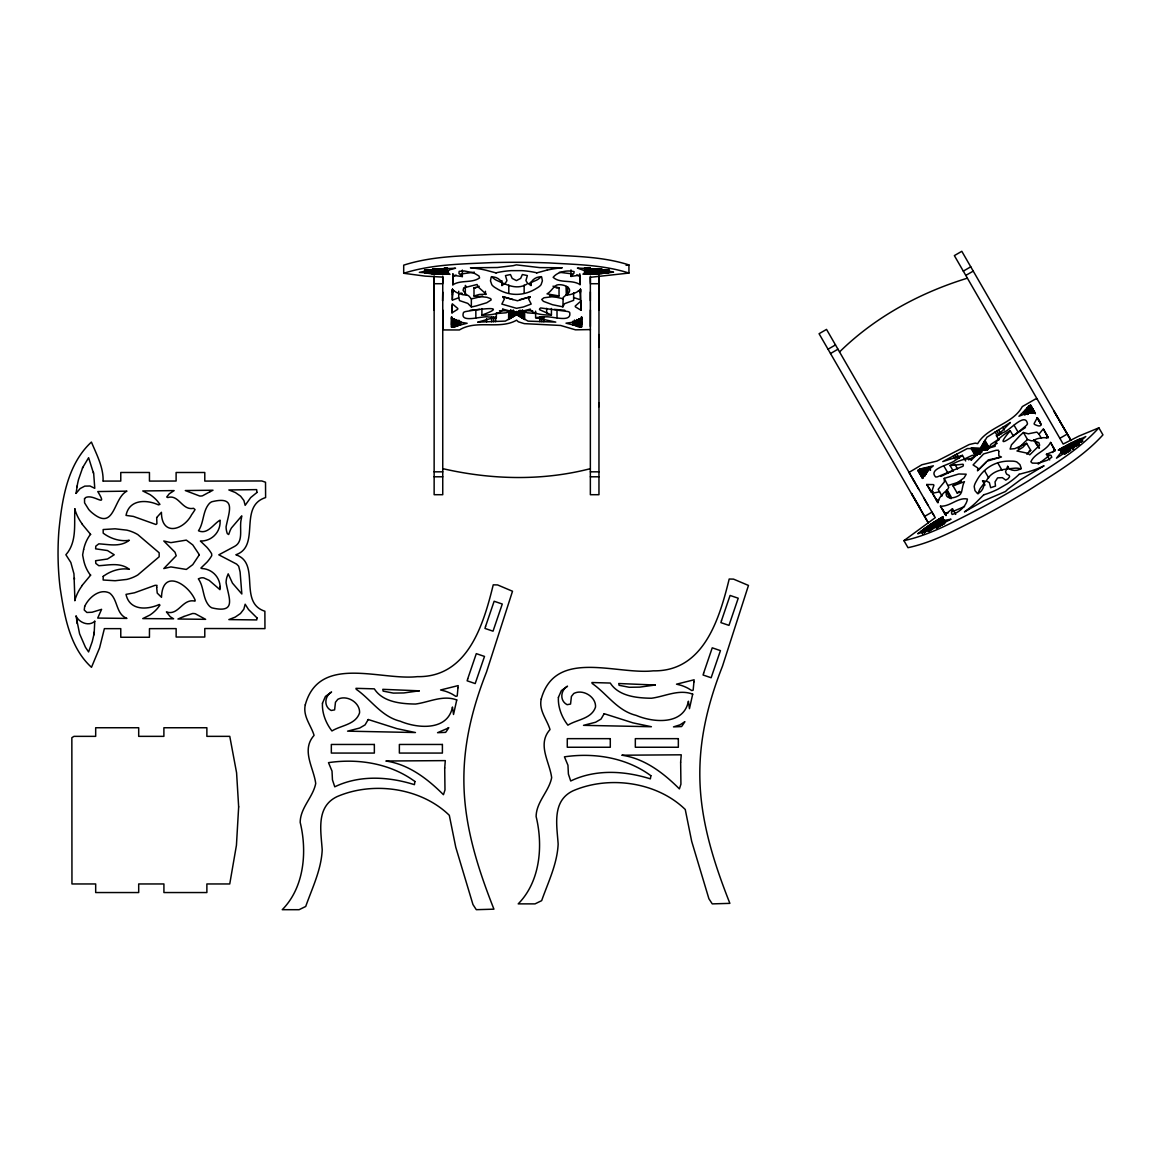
<?xml version="1.0" encoding="UTF-8"?>
<svg xmlns="http://www.w3.org/2000/svg" width="1161" height="1161" viewBox="0 0 1161 1161"><rect width="100%" height="100%" fill="white"/><g stroke="black" fill="none" stroke-linecap="round" stroke-linejoin="round"><path stroke-width="1.5" d="M590.354 291.977L590.339 300.67M598.96 347.226L598.96 334.571M502.786 309.145L509.011 310.771A41.622 13.555 0 0 0 515.499 312.324L517.414 312.353A41.651 13.569 0 0 0 523.858 310.814L530.287 309.116A19.011 6.197 0 0 0 549.908 315.037L551.431 314.979L551.417 308.478M451.484 317.548L451.513 319.014L454.619 318.97M452.398 289.452L452.311 292.035L454.169 290.918M452.863 274.751L452.805 276.666L456.186 275.113M451.513 327.155L451.731 317.998L457.971 321.815L467.143 323.28L451.513 327.155L451.498 316.808M451.992 312.831L452.282 303.819L457.782 308.492A11 3.585 0 0 1 457.579 309.392L451.992 312.831L451.977 306.33M462.339 276.579L458.914 273.386L459.19 271.34L464.473 270.992L471.148 272.342A30.839 10.043 0 0 1 475.183 273.735L479.014 276.028L479.58 277.9C471.946 283.429 460.859 279.656 452.819 284.808L453.196 275.302L462.339 276.579L462.339 270.063M74.914 508.779C74.014 523.016 76.728 538.748 68.455 551.402A12.887 12.887 0 0 1 67.744 552.433L65.887 554.755L70.836 562.475L73.956 573.824L74.943 600.614M220.111 588.134L219.937 589.657L209.14 580.326L203.726 577.873A8.156 8.156 0 0 0 200.751 577.96L198.328 578.846C204.307 587.016 202.42 598.728 209.502 606.216A10.289 10.289 0 0 0 211.984 607.885C237.163 613.792 228.673 597.842 226.076 582.59A20.796 20.796 0 0 1 226.903 577.177L228.195 573.839L232.461 583.127L241.836 593.982L240.109 572.039L238.687 566.234L236.641 564.115L218.819 554.827L234.653 546.367C244.129 541.2 238.919 527.674 241.328 518.822A127.26 127.26 0 0 1 241.778 515.876L231.518 527.878A23.757 23.757 0 0 0 230.139 530.519L228.673 534.51L227.324 533.654A20.84 20.84 0 0 1 226.076 526.804C229.022 511.435 236.728 495.587 211.766 501.77A10.304 10.304 0 0 0 209.372 503.453C202.536 511.029 204.075 522.479 198.473 530.78C207.587 534.873 213.334 524.061 220.039 520.128L220.111 521.521A19.026 19.026 0 0 1 201.869 541.011L200.389 541.041L206.861 547.252A41.622 41.622 0 0 1 211.636 553.724L211.752 555.64A41.651 41.651 0 0 1 207.05 562.098L200.897 568.063L201.84 568.527A18.982 18.982 0 0 1 220.126 588.134L220.097 586.494M942.035 496.037L939.583 491.814L932.457 493.236L937.682 501.813L939.583 498.04A36.528 11.9 -30 0 1 943.995 492.685L947.187 490.087C942.79 499.68 953.5 499.157 959.233 495.254C962.817 493.178 961.743 485.791 964.457 481.655L953.021 485.878L957.099 492.917L961.453 492.003M947.187 490.087L951.265 497.126L951.048 498.708M90.718 575.058L82.17 585.347M926.754 484.485L931.572 492.119L933.923 485.254A11 3.585 -30 0 0 933.284 484.601L926.754 484.485L931.441 492.264M90.703 534.51L82.228 524.264M940.439 506.181L945.518 514.221L952.441 508.765L951.483 512.915L952.136 514.468C958.754 512.683 966.489 506.123 967.418 499.056C958.217 496.952 950.032 506.849 940.439 506.181L945.867 515.368M83.607 549.574L82.62 554.943L83.679 560.313A36.789 36.789 0 0 0 90.5 575.217M552.984 286.186L559.021 287.797L559.036 295.939L543.972 297.753L541.752 299.465L543.392 301.323L552.52 304.719L562.882 306.838L563.187 297.463L566.641 294.517M562.882 306.838L564.507 303.718L573.636 300.351L573.636 292.645M1026.629 443.299L1014.801 448.654L1010.099 449.075L1011.463 444.837L1019.59 436.014A77.453 25.223 -30 0 1 1023.451 432.487L1028.327 433.808L1036.831 432.095L1038.993 434.156L1043.333 428.859L1048.151 437.871L1043.739 437.653A36.542 11.9 -30 0 0 1036.846 438.858L1033.537 440.411L1038.892 442.718L1039.632 445.2L1029.749 454.822L1027.659 453.269L1016.978 450.976L1022.841 447.29L1026.629 443.299L1030.707 450.337L1026.919 454.328M1037.789 446.796L1038.689 447.885M1037.281 417.728L1034.161 423.504A11 3.585 -30 0 0 1034.436 424.375C1050.72 432.371 1029.125 406.727 1040.546 423.359M573.636 297.521L580.529 299.857L580.282 289.815L576.756 292.137A36.528 11.9 0 0 1 570.254 294.575L566.191 295.213L566.67 286.433M496.444 312.701L496.298 317.882L492.308 318.361A23.757 7.735 0 0 0 489.666 318.825L477.679 322.178A127.26 41.448 0 0 1 480.625 322.018L505.383 321.089L516.601 314.646L528.037 321.118L555.785 322.105L535.613 317.693L535.613 311.177M1013.509 436.362L1010.244 430.731C989.404 455.431 1020.011 430.891 1026.426 425.376A10.304 3.352 -30 0 0 1027.485 423.867C1025.424 411.4 1009.272 431.123 1003.481 432.371A20.84 6.792 -30 0 1 997.343 435.462L996.414 435.854L999.592 433.097A23.757 7.735 -30 0 0 1001.667 431.384L1010.36 422.488A127.26 41.448 -30 0 1 1007.893 424.084L986.908 437.276L980.421 448.465L967.287 448.581L942.761 461.599L962.425 455.344L965.691 460.975M1009.315 469.16L1007.675 466.345L1005.542 471.758L1006.602 474.094L1009.243 475.488L1009.591 476.736L1008.096 478.724L1005.789 480.132L1002.349 477.65L997.589 477.868L995.035 481.888L995.499 486.082L990.652 487.693L989.375 482.599L986.763 481.191L982.554 480.886L985.007 485.109M1055.059 450.308L1050.589 442.414C1046.192 450.903 1034.698 453.167 1030.866 461.773L1032.289 463.108L1036.744 463.181A30.839 10.043 -30 0 0 1040.938 462.368L1047.396 460.206L1051.793 457.26L1051.01 455.344L1046.438 454.299L1049.704 459.945M501.929 280.643L501.929 285.533L502.626 284.3C501.189 279.67 496.037 276.245 491.19 277.015L490.479 280.904L491.814 284.735A39.271 12.786 0 0 0 496.24 288.276C509.069 296.418 523.872 296.418 536.687 288.233A39.271 12.786 0 0 0 541.084 284.677L542.39 280.846L541.65 276.957C536.803 276.202 531.665 279.641 530.272 284.271L530.969 285.49L530.954 282.239M1046.351 437.799L1047.701 436.463M1054.13 450.41L1052.519 452.5M1098.872 427.829C1078.874 449.887 1052.693 465.184 1027.848 481.176A291.643 94.97 -30 0 1 977.925 509.606C954.052 521.507 930.208 535.003 903.926 540.649L908.004 547.687C934.286 542.056 958.115 528.545 982.003 516.66A291.643 94.97 -30 0 0 1031.911 488.2C1056.771 472.237 1082.952 456.926 1102.95 434.867L1098.872 427.829L1078.845 436.115L1063.157 444.053L954.357 255.609L961.801 251.298L1071.066 440.57M566.191 295.213C574.797 289.104 565.262 284.213 558.339 284.721C554.218 284.721 551.431 291.658 547.034 293.878L559.036 295.939M984.934 482.163L980.305 488.418A39.271 12.786 -30 0 0 978.288 493.701M978.375 469.944L986.313 462.093M946.2 492.032L948.784 487.315L944.241 478.361L958.754 473.993L966.228 474.181L964.08 477.868L953.021 485.878M1007.675 466.345L1007.69 467.752C1011.26 471.047 1017.428 471.439 1021.245 468.347L1019.924 464.618L1016.847 461.976A39.271 12.786 -30 0 0 1011.246 461.12C996.022 460.438 983.309 467.999 976.241 481.38A39.271 12.786 -30 0 0 974.21 486.662L974.979 490.639L977.577 493.628C982.148 491.858 984.876 486.314 983.773 481.597L982.554 480.886M986.763 480.03C991.233 472.454 999.099 469.566 1007.574 469.073M580.079 284.648L579.716 275.142L570.98 276.42L573.882 273.299L574.1 271.63C567.482 269.86 557.498 271.674 553.158 277.334C560.081 283.748 572.097 279.279 580.079 284.648L580.079 279.772M1018.182 448.639L1023.668 443.052A77.453 25.223 -30 0 1 1027.514 439.54L1031.331 440.817L1035.017 440.483M466.083 287.406L465.851 286.012M839.534 351.943C875.046 317.04 919.962 292.688 967.389 278.176M1038.21 464.11L1048.993 455.838M580.21 318.985L581.385 317.853L581.53 327.01L566.017 323.179L573.969 322.061L580.21 318.985L580.152 327.01M962.425 455.344L959.755 457.376A20.796 6.777 -30 0 1 955.213 460.322C950.133 464.98 927.683 468.449 935.621 476.968A10.289 3.352 -30 0 0 937.478 476.823L962.991 466.258L963.354 465.14A8.156 2.656 -30 0 0 962.948 464.24L950.09 465.59L953.355 471.221M903.926 540.649L935.273 517.646L932.515 513.089M921.065 531.216L917.712 533.755L921.747 532.478A14.411 4.688 -30 0 0 922.429 532.246L944.169 522.755A27.762 9.041 -30 0 0 944.894 522.377L950.308 519.577A33.8 11 -30 0 0 951.033 519.199L943.196 520.607L942.05 519.199L943.254 516.645L934.112 522.102A24.004 7.822 -30 0 0 933.415 522.537L933.183 522.697A24.483 7.967 -30 0 0 932.501 523.147L926.434 527.297A35.73 11.639 -30 0 0 925.781 527.762L921.065 531.216L922.69 534.031M1013.437 435.68L1025.482 427.509M684.714 721.823L680.012 724.841L673.496 726.888L681.58 726.539A42.304 42.304 0 0 0 684.714 721.808M481.902 308.579L481.902 315.081C512.306 304.124 473.528 310.074 465.213 311.641A10.304 3.352 0 0 0 463.544 312.411C459.103 324.238 482.947 315.241 488.578 317.04A20.84 6.792 0 0 1 495.442 317.446L496.444 317.577M957.099 492.917L959.45 491.364M1018.981 474.341L1029.241 471.598M948.319 485.4L961.395 481.322M983.889 494.644L976.372 502.205A45.41 14.788 -30 0 1 964.428 511.914L968.332 509.664M950.09 465.59L951.381 464.777A19.011 6.197 -30 0 1 971.322 460.119M501.929 285.533L505.398 283.153L506.951 280.628L505.47 275.592L510.463 274.547L512.204 278.408L516.427 280.599L520.65 278.393L522.363 274.533L527.355 275.563L525.918 280.599L527.486 283.124L530.969 285.49M999.128 438.902L990.986 444.315L988.171 448.756L984.093 441.717M1043.841 465.895L1020.722 479.624L1008.009 489.071A12.887 4.194 -30 0 0 1007.226 489.782L1005.528 491.466L984.02 500.71A43.929 14.309 -30 0 0 982.917 501.32L968.68 509.476M940.845 476.402L952.296 471.003M919.991 469.073L933.357 465.793L926.101 471.743L922.719 478.085L917.858 470.394L919.991 469.073L924.069 476.112M922.095 477.693L924.766 475.807M918.83 489.391L908.99 472.44L921.849 464.763L936.927 461.091L969.246 444.518L975.313 443.125L977.678 443.633C987.576 426.624 1012.61 424.476 1022.304 406.597L1035.583 398.949L1037.31 399.355M828.025 349.229L835.485 344.919M963.311 271.123L970.756 266.812M830.507 353.524L837.966 349.214M965.792 275.418L973.237 271.108M968.535 459.843L975.908 455.576M988.359 448.393L997.226 443.27M924.562 516.427L932.022 512.117M1059.848 438.321L1067.293 434.025M1030.649 405.145L1034.915 413.127L1027.616 412.939L1018.937 416.248L1030.533 405.102L1035.365 413.389M1028.559 406.234L1032.622 413.272L1035.017 412.721M1010.244 430.731L1009.04 431.399A19.026 6.197 -30 0 0 995.151 446.303L988.925 448.03A41.622 13.555 -30 0 0 982.54 449.931L980.871 450.86A41.651 13.569 -30 0 0 976.053 455.417L971.336 460.104M964.341 459.074L972.178 455.344L976.735 455.286L972.657 448.248M1046.438 454.299L1055.001 450.831L1050.589 442.414M1029.096 451.107L1030.707 450.337M474.007 296.011L479.275 294.459L486.198 294.197L478.1 286.869L477.069 284.489L463.703 287.87L463.094 290.381L466.577 295.054L462.92 294.749A36.542 11.9 0 0 1 456.36 292.354L452.645 289.96L452.311 300.177L458.726 297.753L459.567 300.612L467.796 303.384L471.351 306.968A77.453 25.223 0 0 0 476.445 305.851L486.735 302.76L491.161 299.915L490.755 298.667L486.923 297.289L474.007 296.011L473.993 287.87L479.261 286.317M403.694 273.285C432.052 264.186 462.368 264.026 491.872 262.604A291.643 94.97 0 0 1 549.327 262.937C575.958 264.563 603.357 264.81 628.943 273.067L628.928 264.926C603.357 256.668 575.958 256.436 549.327 254.796A291.643 94.97 0 0 0 491.872 254.477C462.368 255.884 432.037 256.044 403.694 265.158L403.694 273.285L425.187 276.129L442.733 277.102L442.747 282.805M987.721 460.961L1000.187 457.318M529.532 283.197L536.672 280.106A39.271 12.786 0 0 0 541.07 276.536M964.559 506.544L952.789 511.508M529.111 297.071L520.041 299.582M526.891 284.14C519.257 288.784 510.956 286.796 503.395 283.226M482.599 296.055L476.445 297.709A77.453 25.223 0 0 1 471.351 298.827L468.681 295.823L465.343 294.255M590.354 468.667C542.143 481.147 491.059 479.783 442.747 468.638M546.976 270.121L536.687 272.908M474.385 272.196L460.902 273.967M948.174 512.872L944.517 513.22L945.533 514.831M933.168 491.524L931.644 491.625M535.613 317.693L538.965 317.258A20.796 6.777 0 0 1 544.364 316.982C551.083 315.487 572.271 323.716 569.659 312.367A10.289 3.352 0 0 0 567.976 311.554L540.591 307.955L539.72 308.739A8.156 2.656 0 0 0 539.618 309.711L551.431 314.979M626.069 265.332L628.928 264.926M628.943 273.067L590.296 277.305L590.398 282.645M923.866 498.054L927.871 504.962M1010.317 468.623L1015.309 468.159A39.271 12.786 -30 0 1 1020.925 469.015M938.857 500.188L936.521 500.275L937.609 502.278M470.074 310.321L479.696 309.377M603.575 273.299L613.559 272.138L609.423 271.224A14.411 4.688 0 0 0 608.712 271.094L585.129 268.438A27.762 9.041 0 0 0 584.317 268.394L578.236 268.118A33.8 11 0 0 0 577.409 268.089L584.999 270.861L585.202 272.574L582.938 274.141L593.518 274.025A24.004 7.822 0 0 0 594.345 273.996L594.621 273.981A24.483 7.967 0 0 0 595.448 273.938L602.777 273.372A35.73 11.639 0 0 0 603.575 273.299L603.56 270.049M590.456 329.593L575.479 329.826L560.589 325.457L524.308 323.643L518.357 321.815L516.572 320.204C499.491 329.985 476.736 319.333 459.393 329.956L444.068 329.942L442.776 328.737L442.849 310.161M556.206 287.986L559.021 287.797M496.139 272.951L485.893 270.208A45.221 14.73 0 0 0 470.437 267.785L497.271 267.509L513.017 265.695A12.887 4.194 0 0 0 514.047 265.463L516.355 264.853L539.604 267.596A43.929 14.309 0 0 0 540.866 267.625L562.229 267.756A45.41 14.788 0 0 0 547.063 270.165M562.867 298.711L549.501 295.692M496.632 313.557L506.196 312.773L510.042 310.509L510.056 318.651M564.841 310.234L554.203 309.377M578.773 318.883L581.734 318.796L581.69 317.592M442.747 292.151L442.544 300.83M590.412 310.002L590.354 326.473M434.141 283.719L442.747 283.719M590.354 283.719L598.96 283.719M499.462 310.742L509.694 310.742M524.075 310.742L532.594 310.742M434.141 471.83L442.747 471.83M590.354 471.83L598.96 471.83M434.141 476.794L442.747 476.794M590.354 476.794L598.96 476.794M103.242 481.089L120.773 481.075L120.773 472.483L149.45 472.483L149.45 481.089L176.109 481.031L176.109 472.498L204.786 472.498L204.786 481.089L261.82 480.959L265.521 482.236L265.608 497.561C237.86 506.414 261.181 546.105 235.857 554.769C261.167 563.07 237.86 602.486 264.882 611.237L264.955 628.623L204.786 628.522L204.786 637.026L176.138 637.026L176.138 628.609L149.464 628.652L149.45 637.258L120.773 637.258L120.773 628.652L104.374 628.652L99.585 647.867L91.487 667.314C69.602 647.359 64.392 615.736 60.111 587.742A291.643 291.643 0 0 1 58.935 530.287C62.099 499.215 67.396 464.284 91.414 442.065C96.581 454.444 103.619 467.564 103.068 481.089M481.902 315.081L483.295 315.11A19.026 6.197 0 0 0 502.771 309.145M535.831 313.485L527.167 312.802L523.205 310.582L523.219 318.724M473.993 287.87L475.763 288.03M559.384 272.284L572.068 273.865M513.002 299.596L502.742 296.563M566.176 287.086L566.902 295.416M460.743 292.993L462.238 293.414M576.727 274.983L580.079 276.521M500.783 282.239L496.226 280.149A39.271 12.786 0 0 1 491.814 276.594M578.454 290.642L580.515 291.73L580.587 289.437M581.095 310.292L575.493 306.925A11 3.585 0 0 1 575.261 306.025L580.732 301.265L581.08 309.987L581.022 300.655M939.583 491.814L938.175 489.361L944.401 481.873L944.241 478.361M913.054 479.478L914.708 482.149M1070.152 438.989L1063.041 426.74L1070.993 440.44M920.426 509.273L928.423 523.045L819.071 333.715L826.53 329.405L934.184 515.876M1081.196 438.408L1082.836 441.224M1080.238 438.829L1081.863 441.644M1079.991 438.931L1081.617 441.76M1079.266 439.264L1080.891 442.08M1079.019 439.366L1080.644 442.181M1078.772 439.482L1080.398 442.297M1078.047 439.801L1079.672 442.617M1077.8 439.903L1079.425 442.718M1077.06 440.237L1079.512 444.46M1076.813 440.353L1079.266 444.576M1076.566 440.469L1079.019 444.692M1075.841 440.788L1078.293 445.026M1075.594 440.904L1078.047 445.127M1074.868 441.253L1077.306 445.476M1074.622 441.369L1077.06 445.592M1074.375 441.485L1076.813 445.708M1073.896 441.702L1076.334 445.926M1073.635 441.819L1075.275 444.634M1073.388 441.949L1075.841 446.172M1072.662 442.297L1075.101 446.521M1072.416 442.414L1074.854 446.637M1058.034 418.207L1053.97 411.168L1062.736 426.276L1058.658 419.237M1071.676 442.762L1074.128 447M1071.429 442.892L1073.881 447.116M1070.703 443.255L1073.141 447.478M1070.442 443.371L1073.707 449.002M1070.195 443.502L1073.461 449.133M1069.716 443.734L1072.982 449.38M1069.47 443.865L1071.908 448.088M1069.223 443.995L1071.661 448.219M1068.483 444.373L1070.935 448.596M1068.236 444.503L1070.689 448.726M1067.51 444.881L1070.761 450.512M1067.264 445.011L1069.702 449.234M1066.524 445.403L1069.789 451.034M1066.277 445.534L1069.542 451.165M1065.551 445.926L1068.802 451.571M1065.305 446.071L1068.555 451.702M1064.579 446.477L1067.83 452.108M1064.332 446.608L1067.583 452.239M1063.636 447L1066.901 452.63M1063.403 447.13L1066.654 452.775M1063.128 447.29L1066.378 452.935M1062.895 447.42L1066.161 453.051M1062.663 447.565L1065.914 453.196M1062.402 447.711L1065.667 453.341M1062.155 447.856L1065.421 453.487M1061.923 447.986L1065.174 453.617M1061.676 448.117L1064.942 453.762M1061.43 448.262L1064.695 453.893M1061.183 448.407L1064.448 454.038M1060.936 448.552L1063.389 452.775M1060.69 448.683L1063.142 452.906M1060.457 448.828L1062.895 453.051M1060.211 448.959L1062.663 453.182M1059.964 449.104L1062.402 453.327M1059.703 449.249L1062.155 453.472M1031.853 407.395L1035.38 413.766M1030.141 405.32L1034.219 412.358M1037.426 417.989L1041.185 424.795M1029.734 405.552L1033.812 412.59M1043.637 429.425L1048.107 437.32M1045.771 433.401L1048.006 437.363M1029.343 405.784L1033.421 412.823M1052.693 446.361L1055.131 450.584M1028.951 406.016L1033.014 413.055M1027.732 406.916L1030.983 412.547M1027.267 407.613L1030.518 413.243M1027.093 407.859L1029.531 412.082M1026.919 408.091L1029.357 412.315M1026.745 408.338L1029.183 412.561M1026.571 408.57L1029.009 412.808M1026.019 409.296L1028.457 413.519M1025.802 409.543L1028.254 413.766M1025.598 409.789L1028.036 414.027M1025.381 410.051L1027.819 414.274M1025.163 410.297L1027.616 414.521M1038.993 434.156L1041.446 438.379M1024.96 410.559L1026.585 413.374M1024.263 411.299L1025.889 414.114M1024.017 411.56L1025.642 414.375M1023.276 412.329L1024.902 415.159M1035.38 441.122L1039.458 448.175M1033.725 439.758L1036.976 445.389M1023.451 432.487L1027.514 439.54M1014.075 425.245L1018.153 432.284M1002.785 427.248L1004.41 430.063M998.489 429.817L1000.927 434.04M996.762 430.833L999.215 435.056M995.05 431.863L997.502 436.086M996.385 435.506L998.852 440.077M984.876 440.251L988.954 447.29M997.88 463.094L1001.958 470.147M984.615 440.745L988.693 447.783M984.339 441.253L988.417 448.291M983.831 442.21L987.895 449.249M983.556 442.718L987.634 449.757M983.294 443.197L987.372 450.236M983.048 443.676L986.299 449.322M982.787 444.17L986.037 449.8M982.511 444.663L985.776 450.294M982.25 445.156L984.702 449.38M982.003 445.635L984.441 449.858M981.742 446.114L984.18 450.337M981.466 446.637L983.091 449.452M981.205 447.101L982.845 449.917M980.943 447.609L982.569 450.424M980.421 448.465L982.046 451.281M979.84 448.436L981.466 451.266M979.347 448.422L981.785 452.659M978.767 448.407L981.205 452.645M978.201 448.393L980.639 452.616M977.664 448.378L980.116 452.601M977.098 448.364L980.363 453.995M976.532 448.349L979.797 453.98M975.995 448.335L979.245 453.966M975.429 448.32L978.694 453.951M974.877 448.306L978.142 453.936M974.311 448.291L977.577 453.922M973.76 448.277L977.025 453.907M973.223 448.262L977.301 455.301M972.076 448.219L976.154 455.272M971.568 448.204L975.632 455.257M984.586 470.785L988.664 477.839M970.959 448.19L975.037 455.243M956.78 453.98L959.218 458.203M955.039 454.952L956.664 457.768M953.297 455.939L954.922 458.755M955.097 464.748L957.535 468.971M943.835 465.938L947.913 472.977M946.476 490.261L949.727 495.892M946.839 492.438L950.104 498.084M928.974 467.259L930.6 470.074M928.611 467.375L930.237 470.19M952.441 508.765L955.706 514.396M926.855 467.839L928.495 470.655M926.507 467.927L928.147 470.742M926.159 468.014L927.784 470.829M925.186 468.217L926.812 471.032M924.853 468.275L927.305 472.498M924.533 468.333L926.986 472.556M924.214 468.391L926.652 472.614M923.88 468.449L926.333 472.672M922.98 468.58L926.231 474.21M922.69 468.609L925.941 474.239M922.385 468.638L925.651 474.283M922.095 468.667L925.346 474.312M921.805 468.71L925.056 474.341M921.5 468.739L924.766 474.37M920.949 468.768L925.027 475.807M919.599 469.305L923.677 476.344M942.805 509.926L946.07 515.557M919.193 469.537L923.271 476.576M935.955 499.07L937.928 502.437M918.801 469.77L922.879 476.808M932.457 493.236L937.957 502.829M929.322 488.563L931.427 492.133M918.409 470.002L922.487 477.04M919.135 472.411L922.748 478.376M917.945 470.524L922.574 478.448M942.253 517.24L944.706 521.463M942.035 517.371L944.473 521.594M941.789 517.516L944.227 521.739M941.527 517.661L944.793 523.292M941.281 517.806L944.546 523.437M941.049 517.937L944.314 523.567M940.802 518.082L944.067 523.713M940.57 518.227L943.82 523.858M940.323 518.372L943.574 524.003M940.076 518.517L943.327 524.148M939.829 518.648L943.095 524.293M939.597 518.793L942.848 524.424M939.351 518.923L942.616 524.569M939.104 519.083L942.355 524.714M938.857 519.228L942.108 524.859M938.61 519.359L941.876 524.99M938.393 519.504L941.644 525.135M938.117 519.664L941.368 525.294M937.885 519.794L941.15 525.425M937.203 520.201L940.454 525.831M936.956 520.346L940.207 525.977M936.245 520.781L939.496 526.412M935.998 520.926L939.264 526.557M935.302 521.362L938.552 526.992M935.055 521.507L938.32 527.138M934.358 521.942L937.609 527.573M934.112 522.102L937.377 527.733M933.415 522.537L936.68 528.168M933.183 522.697L936.448 528.328M932.501 523.147L934.939 527.37M932.268 523.292L934.707 527.515M931.572 523.742L934.024 527.965M931.354 523.901L933.792 528.124M930.672 524.351L933.11 528.574M930.44 524.511L932.878 528.734M930.208 524.656L932.66 528.894M929.758 524.961L932.21 529.184M929.54 525.12L931.978 529.343M929.308 525.28L931.761 529.503M928.64 525.744L931.078 529.967M928.423 525.889L930.861 530.113M927.755 526.354L930.193 530.577M927.537 526.514L929.163 529.329M927.305 526.673L929.758 530.896M926.87 526.978L929.308 531.201M926.652 527.138L929.09 531.361M926.434 527.297L928.873 531.52M925.781 527.762L927.407 530.577M925.564 527.921L927.189 530.737M925.332 528.081L926.971 530.896M924.911 528.386L926.536 531.201M924.693 528.545L926.318 531.361M924.475 528.705L926.101 531.52M923.837 529.169L925.462 531.985M923.619 529.329L925.244 532.144M923.401 529.489L925.027 532.304M922.98 529.793L924.606 532.609M922.763 529.953L924.388 532.768M922.545 530.113L924.171 532.928M598.916 282.631L598.916 276.129L598.96 291.977L598.96 283.835M434.156 277.987L434.185 292.151L434.141 276.303M608.857 269.468L608.857 272.719M608.596 269.497L608.596 272.748M608.335 269.526L608.335 272.777M607.551 269.613L607.551 272.879M607.276 269.642L607.29 272.908M607.014 269.671L607.014 272.937M606.492 269.729L606.492 272.995M606.231 269.773L606.231 273.024M605.955 269.802L605.955 273.053M605.171 269.874L605.171 273.14M604.896 269.903L604.91 273.169M604.634 269.933L604.634 273.183M604.112 269.991L604.112 273.241M603.836 270.02L603.836 273.27M602.777 270.121L602.777 273.372M602.501 270.15L602.501 273.401M602.225 270.179L602.24 273.43M601.703 268.597L601.703 273.474M601.427 268.612L601.427 273.503M601.151 268.641L601.151 273.517M600.353 268.713L600.353 273.59M600.077 268.728L600.077 273.619M599.265 268.801L599.265 273.677M598.989 268.815L598.989 273.706M598.945 402.78L598.96 406.698M598.713 268.844L598.728 273.72M598.176 268.888L598.191 273.764M597.9 268.902L597.915 273.778M597.625 268.917L597.625 273.807M596.812 268.975L596.812 273.851M596.536 268.989L596.536 273.88M595.724 269.047L595.724 273.923M595.433 269.062L595.448 273.938M594.621 269.105L594.621 273.981M594.33 269.12L594.345 273.996M593.518 269.149L593.518 274.025M593.227 269.163L593.242 274.04M592.4 269.192L592.4 274.069M592.125 269.207L592.125 274.083M591.297 269.221L591.297 274.112M591.007 269.236L591.022 274.112M590.18 267.625L590.18 274.127M589.89 267.625L589.904 274.141M589.091 267.64L589.106 274.141M588.83 267.64L588.845 274.141M588.511 267.64L588.525 274.141M588.25 267.64L588.25 274.141M587.974 267.64L587.988 274.156M587.684 267.64L587.698 274.156M587.393 267.64L587.393 274.156M587.118 267.64L587.132 274.156M586.842 267.654L586.842 274.156M586.566 267.654L586.566 274.156M586.276 267.654L586.276 274.156M585.986 267.654L586 274.156M585.71 267.654L585.71 274.156M585.434 267.654L585.434 274.17M585.159 267.654L585.159 274.17M584.868 267.654L584.883 274.17M584.578 267.654L584.578 274.17M581.661 316.851L581.734 326.778M581.472 316.822L581.646 324.398M581.066 318.869L581.066 327.01M580.892 300.597L580.906 305.474M580.515 289.118L580.529 299.857M580.602 318.869L580.616 327.01M580.384 289.147L580.413 293.051M579.774 273.793L579.905 280.222M579.687 318.869L579.702 327.01M579.237 318.869L579.237 327.01M578.251 320.291L578.251 326.792M577.757 320.044L577.757 326.546M577.481 319.914L577.481 326.43M577.22 319.797L577.22 326.314M576.944 319.681L576.944 326.183M576.669 319.551L576.669 326.067M576.407 321.06L576.407 325.951M575.551 320.726L575.566 325.602M575.246 320.61L575.246 325.501M574.927 320.509L574.927 325.385M574.622 320.392L574.622 325.269M574.303 320.276L574.318 325.167M573.36 321.597L573.36 324.848M573.012 321.495L573.012 324.746M572.663 321.394L572.663 324.645M570.98 269.903L570.98 276.42M567.671 286.84L567.671 293.341M557.004 309.668L557.019 317.809M546.671 308.318L546.671 313.209M543.827 316.866L543.827 321.742M541.824 316.837L541.839 321.713M539.836 316.808L539.836 321.699M524.656 311.482L524.656 319.609M524.148 285.098L524.148 293.225M524.133 311.163L524.148 319.29M523.698 310.887L523.698 319.028M522.726 310.292L522.726 318.419M522.261 310.002L522.276 318.143M521.797 311.337L521.797 317.853M521.318 311.046L521.318 317.548M520.839 310.756L520.839 317.258M520.375 310.466L520.375 316.968M519.91 310.176L519.91 316.692M519.417 311.511L519.431 316.387M518.938 311.221L518.952 316.097M518.488 310.93L518.488 315.821M518.009 312.265L518.009 315.516M517.516 311.961L517.516 315.211M517.095 311.699L517.095 314.965M516.601 311.395L516.601 314.646M515.716 311.874L515.716 315.124M515.237 312.178L515.237 315.429M514.787 312.454L514.787 315.719M514.279 311.133L514.294 316.024M513.815 311.424L513.815 316.314M513.351 310.089L513.365 316.59M512.886 310.379L512.886 316.895M512.407 310.684L512.407 317.185M511.928 310.974L511.943 317.475M511.464 311.264L511.479 317.766M511 309.914L511.014 318.056M510.521 310.219L510.521 318.361M509.592 310.8L509.606 318.927M509.099 311.104L509.113 319.231M508.794 285.113L508.794 293.24M508.634 311.395L508.634 319.536M495.631 316.822L495.631 321.713M493.628 316.866L493.628 321.742M491.625 316.88L491.625 321.771M486.619 318.593L486.633 321.844M485.443 291.28L485.443 294.531M475.836 309.798L475.85 317.925M471.351 298.827L471.351 306.968M465.329 285.388L465.329 293.515M460.743 321.452L460.743 324.703M460.395 321.553L460.395 324.804M460.046 321.655L460.046 324.906M459.074 320.334L459.074 325.211M458.711 291.237L458.726 297.753M458.769 320.436L458.769 325.327M458.45 320.552L458.464 325.428M458.145 320.668L458.145 325.544M457.84 320.784L457.84 325.661M457.521 320.886L457.521 325.777M456.679 319.609L456.694 326.11M456.418 319.725L456.418 326.241M456.142 319.856L456.157 326.357M455.867 319.972L455.881 326.488M455.605 320.102L455.605 326.604M454.851 320.465L454.865 326.967M453.791 319.014L453.806 327.155M453.341 319.014L453.356 327.155M452.95 273.822L452.935 280.962M452.892 274.098L452.819 284.808M452.892 319.014L452.892 327.155M452.558 289.176L452.485 295.01M452.456 289.147L452.34 299.538M452.427 319.014L452.427 327.155M452.021 305.14L451.992 312.527M451.963 319.014L451.977 327.155M451.673 316.779L451.513 324.659M447.464 267.814L447.478 274.315M447.188 267.814L447.188 274.315M446.912 267.814L446.912 274.315M446.622 267.814L446.622 274.315M446.332 267.814L446.346 274.315M446.056 267.799L446.056 274.315M445.78 267.799L445.78 274.315M445.505 267.799L445.505 274.315M445.214 267.799L445.214 274.315M444.924 267.799L444.924 274.315M444.648 267.799L444.648 274.315M444.387 267.799L444.402 274.301M444.068 269.425L444.082 274.301M443.792 269.425L443.792 274.301M442.994 269.425L443.009 274.301M442.718 269.41L442.718 274.301M441.891 269.396L441.891 274.286M441.601 269.396L441.615 274.272M440.774 269.367L440.774 274.257M440.498 269.367L440.498 274.243M439.671 269.337L439.671 274.214M439.38 269.323L439.395 274.214M438.568 269.294L438.568 274.17M438.277 269.279L438.292 274.156M437.465 269.236L437.465 274.112M437.189 269.221L437.189 274.098M436.899 269.207L436.913 274.083M436.362 269.178L436.362 274.054M436.086 269.163L436.086 274.04M435.81 269.149L435.81 274.025M434.998 269.091L434.998 273.967M434.722 269.076L434.722 273.952M434.229 300.83L434.214 292.703L434.258 310.176L434.258 302.034M433.909 269.018L433.909 273.894M433.633 268.989L433.633 273.865M432.821 268.931L432.821 273.807M432.545 268.902L432.545 273.793M432.269 270.513L432.269 273.764M431.747 270.469L431.747 273.72M431.471 270.44L431.471 273.691M431.195 270.426L431.195 273.677M430.397 270.353L430.397 273.604M430.121 270.324L430.121 273.575M429.323 270.252L429.323 273.503M429.062 270.223L429.062 273.474M428.786 270.194L428.786 273.445M427.988 270.121L427.988 273.372M427.727 270.092L427.727 273.343M426.929 270.005L426.943 273.256M426.667 269.976L426.667 273.227M426.392 269.947L426.406 273.198M425.608 269.86L425.608 273.111M425.347 269.831L425.347 273.082M424.563 269.744L424.563 272.995M598.96 276.158L598.96 494.702L590.354 494.702L590.354 276.158M442.747 276.158L442.747 494.702L434.141 494.702L434.141 276.158M1019.184 474.312A37.254 12.132 -30 0 1 1007.109 483.876L997.807 489.245A36.789 11.987 -30 0 1 983.788 494.789M1043.826 465.967A45.221 14.73 -30 0 1 1029.299 471.511M495.965 272.879A37.254 12.132 0 0 1 511.203 270.644L521.928 270.644A36.789 11.987 0 0 1 536.846 272.85M83.636 549.574A37.254 37.254 0 0 1 90.471 534.336M77.003 486.764A27.748 27.748 0 0 1 77.148 485.951M94.346 631.874A24.004 24.004 0 0 1 94.23 632.701M74.391 577.989A43.929 43.929 0 0 1 74.478 579.252M82.358 524.162A45.221 45.221 0 0 1 74.725 508.823M82.475 468.086A16.051 16.051 0 0 1 82.823 467.332M77.134 623.515A27.762 27.762 0 0 1 76.989 622.702M74.768 600.571A45.41 45.41 0 0 1 82.3 585.449M94.012 634.08A27.342 27.342 0 0 1 93.867 634.907M76.771 621.309A29.185 29.185 0 0 1 76.641 620.496M93.373 472.266A30.737 30.737 0 0 1 93.548 473.093M238.658 806.88L236.438 845.266L229.747 883.956L206.876 883.956L206.876 892.548L163.919 892.548L163.919 883.956L138.696 883.956L138.696 892.548L95.681 892.548L95.681 883.956L71.953 883.956L71.851 737.685L73.999 736.35L95.681 736.35L95.681 727.744L138.696 727.744L138.696 736.35L163.89 736.35L163.89 727.758L206.876 727.744L206.876 736.35L229.776 736.35L236.583 772.776L238.658 806.88M256.973 617.884L256.755 619.93L228.848 619.597L235.233 617.101L240.487 613.487L243.839 609.177L245.16 604.213L248.512 609.51L256.973 617.884M94.767 621.237L94.186 632.992A24.483 24.483 0 0 1 94.056 633.804L92.358 641.148A35.73 35.73 0 0 1 92.125 641.931L88.584 651.931L85.798 647.794A14.411 14.411 0 0 1 85.377 647.098L79.601 633.833L76.118 616.622A33.8 33.8 0 0 1 76.016 615.794C78.309 621.933 88.555 627.085 94.767 621.237M103.198 576.393L103.155 580.007L115.099 580.732L126.839 579.412A39.271 39.271 0 0 0 137.753 575L159.159 556.772L159.159 552.781L137.753 534.553A39.271 39.271 0 0 0 126.839 530.142L115.099 528.806L103.155 529.547L103.198 533.16C110.426 538.617 120.309 541.853 129.335 540.257C120.207 547.353 109.061 544.378 98.816 543.841L95.812 546.134L95.623 548.834L107.494 550.546L114.228 554.769L107.494 559.007L95.623 560.719L95.812 563.419L98.816 565.712C109.061 565.175 120.207 562.2 129.335 569.296C120.309 567.7 110.426 570.936 103.198 576.393M305.27 704.843C302.745 716.337 310.974 725.146 314.08 735.363C300.873 750.151 313.717 767.653 315.719 783.501C312.948 797.447 300.365 807.621 300.177 822.336C307.302 851.608 304.298 887.367 282.254 909.687L299.074 909.702L305.706 906.48C312.236 887.976 321.263 869.85 322.207 849.91C320.973 831.087 315.777 806.939 336.893 796.707C372.884 781.019 420.892 787.637 449.307 815.298L455.751 847.182L472.962 904.55L476.3 909.687L493.933 909.165C478.55 870.213 465.372 829.534 464.008 787.332A237.831 237.831 0 0 1 464.502 762.051C466.737 731.067 475.139 700.823 486.517 672.016L512.509 591.239L497.576 584.926L493.236 584.839C483.498 624.487 467.81 677.589 417.278 676.645C380.518 680.767 319.319 653.904 305.27 704.843M541.215 699.038C538.689 710.532 546.933 719.341 550.024 729.558C536.832 744.346 549.675 761.848 551.664 777.696C548.892 791.642 536.309 801.816 536.121 816.531C543.246 845.788 540.242 881.547 518.212 903.868L535.018 903.882L541.65 900.66C548.181 882.171 557.207 864.031 558.151 844.105C556.917 825.282 551.722 801.134 572.837 790.902C608.828 775.214 656.85 781.817 685.251 809.493L691.695 841.377L708.907 898.745L712.244 903.882L729.877 903.36C714.494 864.408 701.317 823.73 699.952 781.527A237.831 237.831 0 0 1 700.446 756.246C702.681 725.262 711.083 695.018 722.476 666.211L748.468 585.434L733.52 579.121L729.195 579.02C719.443 618.668 703.755 671.784 653.222 670.84C616.462 674.962 555.263 648.099 541.215 699.038M998.765 451.513L998.823 455.838L1001.421 457.013L988.287 459.93L977.533 470.829L977.809 467.999L973.092 464.922L983.657 453.907L996.123 450.265L998.475 450.236L998.765 451.513M1061.851 451.44L1056.495 458.16L1062.547 454.27A27.748 9.041 -30 0 0 1063.229 453.835L1064.39 453.066A23.728 7.721 -30 0 0 1065.058 452.616L1066.204 451.847A21.783 7.097 -30 0 0 1066.872 451.382L1068.004 450.613A21.087 6.864 -30 0 0 1068.657 450.149L1077.829 443.371A16.051 5.224 -30 0 0 1078.409 442.907L1085.796 436.507L1058.281 450.062L1060.965 450.192L1061.851 451.44M322.468 703.189C321.887 713.086 325.965 723.318 331.944 730.966C341.16 725.219 355.643 724.754 359.562 712.898C360.287 702.55 346.747 694.496 337.822 699.314L335.471 702.245L334.615 709.879L331.19 710.488C323.513 706.614 324.558 695.961 331.582 692.014L325.443 696.411L322.468 703.189M558.412 697.369C557.831 707.267 561.909 717.513 567.889 725.161C577.104 719.399 591.588 718.935 595.52 707.078C596.246 696.745 582.691 688.691 573.766 693.509L571.415 696.44L570.559 704.059L567.134 704.683C559.471 700.809 560.516 690.156 567.526 686.195L561.387 690.592L558.412 697.369M444.707 767.958L444.982 789.973L443.444 794.704C427.625 778.871 408.657 764.272 385.887 761.021L445.302 760.615L444.707 767.958M680.651 762.153L680.926 784.168L679.403 788.899C663.57 773.066 644.602 758.452 621.832 755.216L681.246 754.81L680.651 762.153M447.377 271.892L449.975 274.33L419.339 272.356L428.96 270.469A16.051 5.224 0 0 1 429.701 270.353L441.02 269.062A21.087 6.864 0 0 1 441.833 269.004L443.197 268.888A21.783 7.097 0 0 1 443.995 268.83L445.374 268.728A23.728 7.721 0 0 1 446.187 268.684L447.565 268.597A27.748 9.041 0 0 1 448.378 268.554L455.562 268.206L449.67 269.773L447.377 271.892M458 687.675L457.216 695.961L455.867 696.382L452.311 694.205A41.752 41.752 0 0 0 444.619 690.998L440.57 689.982L458.189 685.6L458 687.675M693.944 681.855L693.161 690.156L691.811 690.577L688.255 688.4A41.752 41.752 0 0 0 680.578 685.193L676.515 684.177L694.133 679.78L693.944 681.855M530.287 296.723L528.632 299.03L531.187 304.051L523.35 306.997L516.529 308.318L501.842 304.08L504.353 299.059L502.698 296.752L517.487 300.772L530.287 296.723M76.06 493.396L80.124 488.563L84.782 486.125L90.021 486.009L94.767 488.331L93.722 473.906L88.613 457.71L82.692 467.593L78.571 479.406A21.087 21.087 0 0 0 78.367 480.204L78.034 481.583A21.783 21.783 0 0 0 77.86 482.381L77.569 483.76A23.728 23.728 0 0 0 77.41 484.572L76.06 493.396M156.677 587.393L157.228 593.097L161.495 597.32C162.409 568.092 188.184 583.809 195.164 600.135L194.99 601.137C182.306 598.147 178.707 616.172 166.4 611.92L170.261 616.738L173.613 618.798L142.759 618.595L149.856 615.069A36.528 36.528 0 0 0 157.33 608.553L159.928 605.186L159.304 604.475C147.142 610.004 129.51 610.73 126.012 594.374L134.487 592.792L155.139 585.318L157.011 585.376L156.677 587.393M156.677 517.559L156.924 523.742L155.908 524.496L133.37 516.413L126.027 515.397C129.176 499.274 146.431 499.361 158.476 504.875L159.942 504.382L157.533 501.218A36.542 36.542 0 0 0 150.132 494.673L142.759 490.958L174.135 490.595L169.23 493.817L166.705 497.01L167.779 497.547C178.968 494.064 181.972 510.796 193.568 508.3L195.048 509.606A77.453 77.453 0 0 1 191.638 514.7C183.467 530.432 161.524 536.556 161.423 512.291L156.677 517.559M456.752 699.952L453.516 714.494L452.456 707.034C447.812 731.125 417.568 728.557 400.226 721.213C381.33 716.613 371.041 699.532 356.238 689.3L355.963 688.328L374.321 688.85C382.782 702.144 401.067 703.856 415.507 704.045C429.164 702.231 442.892 694.713 456.752 699.952M692.696 694.147L689.46 708.674L688.4 701.229C683.771 725.306 653.512 722.752 636.17 715.394C617.275 710.793 606.985 693.712 592.183 683.481L591.907 682.523L610.265 683.045C618.726 696.324 637.012 698.051 651.452 698.24C665.108 696.426 678.837 688.908 692.696 694.147M414.912 781.498L414.419 784.662C388.688 776.564 359.605 774.808 334.76 786.81L332.452 779.858L332.017 771.078L328.49 762.646C358.27 758.264 390.299 763.401 414.912 781.498M650.871 775.693L650.378 778.857C624.633 770.744 595.564 769.003 570.704 780.99L568.397 774.053L567.961 765.259L564.435 756.841C594.214 752.459 626.243 757.582 650.871 775.693M84.521 498.722L84.579 502.844L88.744 509.519A30.839 30.839 0 0 0 93.04 513.554C114.983 531.012 113.27 497.793 126.941 491.147L97.771 491.553C108.553 509.287 93.997 493.498 85.624 497.576L84.521 498.722M84.68 606.405L84.231 610.018L86.886 612.471L92.038 612.253L101.587 609.336L97.713 618.073L126.912 618.407C115.723 614.082 118.117 599.555 109.642 593.068C99.628 588.076 88.715 597.625 84.68 606.405M467.709 678.851L467.128 680.81L475.197 683.568L484.5 656.429L476.3 653.643L467.709 678.851M485.545 626.476L484.964 628.435L493.033 631.178L502.278 604.025L494.136 601.253L485.545 626.476M703.653 673.046L703.073 675.005L711.142 677.748L720.444 650.624L712.244 647.823L703.653 673.046M721.489 620.656L720.908 622.63L728.977 625.373L738.222 598.22L730.08 595.448L721.489 620.656M256.987 492.438L250.689 497.576L245.16 505.34L243.897 500.507L240.588 496.168L235.349 492.525L228.848 489.957L256.639 489.623L256.987 492.438M199.344 554.769L192.755 564.652L186.326 569.441L170.885 566.916L163.788 568.571L176.211 555.756L175.021 552.23L163.788 540.982L170.885 542.637L186.326 540.112L192.755 544.901L199.344 554.769M368.226 719.515L365.076 724.885L359.663 728.034L347.574 731.154L415.449 732.533L397.033 728.673L368.226 719.515M604.17 713.696L601.021 719.08L595.622 722.229L583.519 725.335L651.394 726.728L632.977 722.868L604.17 713.696M209.807 491.829L202.464 495.82A11 11 0 0 1 199.707 496.023L185.31 490.552L213 490.218L209.807 491.829M447.943 728.237L437.552 732.693L445.635 732.359A42.304 42.304 0 0 0 448.77 727.628L447.943 728.237M183.873 616.506L177.938 619.002L205.628 619.335L195.28 613.748A11 11 0 0 0 192.537 613.516L183.873 616.506M419.281 690.824L403.781 692.943L393.347 693.102L383.145 691.114L382.796 689.329L419.281 690.824M655.225 685.019L639.726 687.123L629.291 687.283L619.103 685.309L618.74 683.524L655.225 685.019M610.294 738.657L567.279 738.657L567.279 747.249L610.294 747.249L610.294 738.657M678.343 738.657L635.328 738.657L635.328 747.249L678.343 747.249L678.343 738.657M374.35 744.462L331.335 744.462L331.335 753.068L374.35 753.068L374.35 744.462M442.399 744.462L399.369 744.462L399.369 753.068L442.399 753.068L442.399 744.462M920.339 508.692L911.574 493.585L920.339 508.692M598.786 309.987L598.742 292.528L598.786 309.987"/></g></svg>
